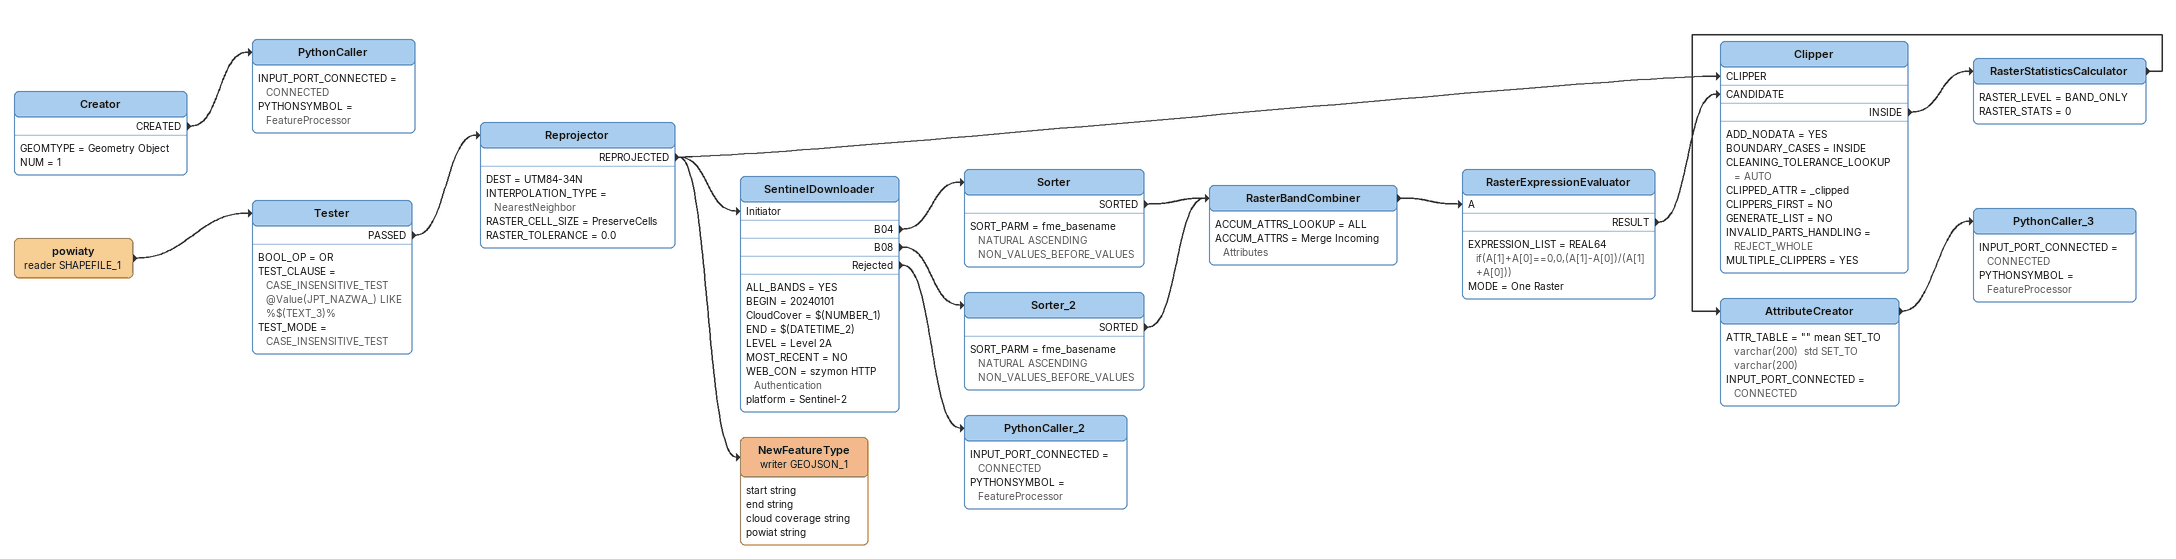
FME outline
Creator
    GEOMTYPE = Geometry Object
    NUM = 1
    CREATED -> PythonCaller
PythonCaller
    INPUT_PORT_CONNECTED = CONNECTED
    PYTHONSYMBOL = FeatureProcessor
powiaty (reader SHAPEFILE_1)
    -> Tester
Tester
    BOOL_OP = OR
    TEST_CLAUSE = CASE_INSENSITIVE_TEST @Value(JPT_NAZWA_) LIKE %$(TEXT_3)%
    TEST_MODE = CASE_INSENSITIVE_TEST
    PASSED -> Reprojector
Reprojector
    DEST = UTM84-34N
    INTERPOLATION_TYPE = NearestNeighbor
    RASTER_CELL_SIZE = PreserveCells
    RASTER_TOLERANCE = 0.0
    REPROJECTED -> SentinelDownloader [Initiator]
    REPROJECTED -> NewFeatureType (writer GEOJSON_1)
    REPROJECTED -> Clipper [CLIPPER]
SentinelDownloader
    ALL_BANDS = YES
    BEGIN = 20240101
    CloudCover = $(NUMBER_1)
    END = $(DATETIME_2)
    LEVEL = Level 2A
    MOST_RECENT = NO
    WEB_CON = szymon HTTP Authentication
    platform = Sentinel-2
    B04 -> Sorter
    B08 -> Sorter_2
    Rejected -> PythonCaller_2
Sorter
    SORT_PARM = fme_basename NATURAL ASCENDING NON_VALUES_BEFORE_VALUES
    SORTED -> RasterBandCombiner
Sorter_2
    SORT_PARM = fme_basename NATURAL ASCENDING NON_VALUES_BEFORE_VALUES
    SORTED -> RasterBandCombiner
RasterBandCombiner
    ACCUM_ATTRS_LOOKUP = ALL
    ACCUM_ATTRS = Merge Incoming Attributes
    -> RasterExpressionEvaluator [A]
RasterExpressionEvaluator
    EXPRESSION_LIST = REAL64 if(A[1]+A[0]==0,0,(A[1]-A[0])/(A[1]+A[0]))
    MODE = One Raster
    RESULT -> Clipper [CANDIDATE]
Clipper
    ADD_NODATA = YES
    BOUNDARY_CASES = INSIDE
    CLEANING_TOLERANCE_LOOKUP = AUTO
    CLIPPED_ATTR = _clipped
    CLIPPERS_FIRST = NO
    GENERATE_LIST = NO
    INVALID_PARTS_HANDLING = REJECT_WHOLE
    MULTIPLE_CLIPPERS = YES
    INSIDE -> RasterStatisticsCalculator
RasterStatisticsCalculator
    RASTER_LEVEL = BAND_ONLY
    RASTER_STATS = 0
    -> AttributeCreator
AttributeCreator
    ATTR_TABLE = "" mean SET_TO  varchar(200)  std SET_TO  varchar(200)
    INPUT_PORT_CONNECTED = CONNECTED
    -> PythonCaller_3
PythonCaller_3
    INPUT_PORT_CONNECTED = CONNECTED
    PYTHONSYMBOL = FeatureProcessor
PythonCaller_2
    INPUT_PORT_CONNECTED = CONNECTED
    PYTHONSYMBOL = FeatureProcessor
NewFeatureType (writer GEOJSON_1)
    attributes: start string, end string, cloud coverage string, powiat string
